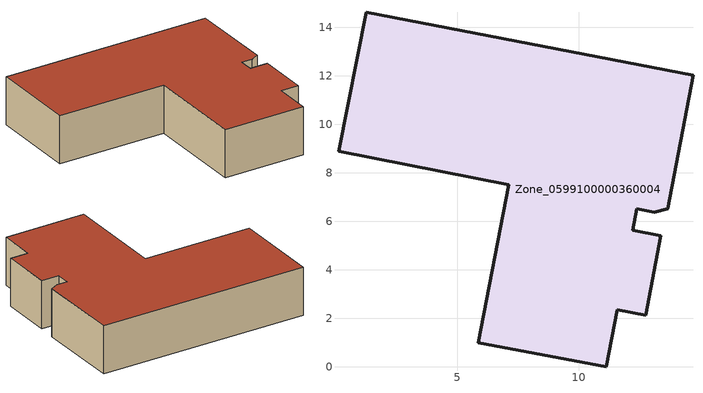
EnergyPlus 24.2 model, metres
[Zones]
Zone_0599100000360004
 floor ground (C_G): 13.13,6.36 12.39,6.51 12.23,5.62 13.4,5.39 12.77,2.11 11.6,2.34 11.13,0 5.85,0.98 7.12,7.51 0.09,8.88 1.22,14.62 14.72,12.02 13.67,6.52 z0
 wall outside (C_F): 5.85,0.98 11.13,0 11.6,2.34 12.77,2.11 13.4,5.39 12.23,5.62 12.39,6.51 13.13,6.36 13.67,6.52 14.72,12.02 1.22,14.62 0.09,8.88 7.12,7.51 5.85,0.98 z0:3.14
 roof outside (C_R): 12.39,6.51 13.13,6.36 13.67,6.52 14.72,12.02 1.22,14.62 0.09,8.88 7.12,7.51 5.85,0.98 11.13,0 11.6,2.34 12.77,2.11 13.4,5.39 12.23,5.62 z3.14
[BUILDING]
Pand.0599100000360004: North Axis=0; Terrain=City; Loads Convergence Tolerance Value=0.04; Temperature Convergence Tolerance Value=0.4; Solar Distribution=FullExterior; Maximum Number of Warmup Days=25; Minimum Number of Warmup Days=1
[Site:Location]
Rotterdam.The.Hague.AP_ZH_NLD Design_Conditions: Latitude=51.96; Longitude=4.45; Time Zone=1; Elevation=-4.5
[SITE:GROUNDTEMPERATURE:BUILDINGSURFACE]
18, 18, 18, 18, 18, 18, 18, 18, 18, 18, 18, 18
[MATERIAL] Thermal Absorptance=0.9; Solar Absorptance=0.7; Visible Absorptance=0.7
Name | Roughness | Thickness | Conductivity | Density | Specific Heat
G.TI.1992-2005 | MediumSmooth | 0.15 | 0.06 | 540 | 1210
F.TI.1992-2005 | Rough | 0.3 | 0.12 | 1920 | 840
R.TI.1992-2005 | MediumRough | 0.2 | 0.08 | 1500 | 1000
[CONSTRUCTION]
C_G: G.TI.1992-2005
C_F: F.TI.1992-2005
C_R: R.TI.1992-2005
[ZONE]
Zone_0599100000360004: Type=1; Multiplier=1; Ceiling Height=Autocalculate; Volume=Autocalculate; Floor Area=autocalculate; Part of Total Floor Area=Yes
[ZONEINFILTRATION:DESIGNFLOWRATE]
Infil_Zone_0599100000360004: Zone or ZoneList or Space or SpaceList=Zone_0599100000360004; Schedule=AlwaysOn; Design Flow Rate Calculation Method=Flow/Area; Flow Rate per Floor Area=0.0015; Constant Term Coefficient=1; Temperature Term Coefficient=0; Velocity Term Coefficient=0; Velocity Squared Term Coefficient=0
[HVACTEMPLATE:ZONE:IDEALLOADSAIRSYSTEM]
Zone_0599100000360004: Maximum Heating Supply Air Temperature=50; Minimum Cooling Supply Air Temperature=13; Maximum Heating Supply Air Humidity Ratio=0.0156; Minimum Cooling Supply Air Humidity Ratio=0.0077; Heating Limit=NoLimit; Cooling Limit=NoLimit; Dehumidification Control Type=ConstantSensibleHeatRatio; Cooling Sensible Heat Ratio=0.7; Dehumidification Setpoint=60; Humidification Control Type=None; Humidification Setpoint=30; Outdoor Air Method=None; Outdoor Air Flow Rate per Person=0.00944; Outdoor Air Flow Rate per Zone Floor Area=0; Outdoor Air Flow Rate per Zone=0; Demand Controlled Ventilation Type=None; Outdoor Air Economizer Type=NoEconomizer; Heat Recovery Type=None; Sensible Heat Recovery Effectiveness=0.7; Latent Heat Recovery Effectiveness=0.65
[ZONECONTROL:THERMOSTAT]
ThermostatControl_Zone_0599100000360004: Zone or ZoneList=Zone_0599100000360004; Control Type Schedule=DualSetpointControlType; Control 1=Thermostat_Zone_0599100000360004; Temperature Difference Between Cutout And Setpoint=0
[THERMOSTATSETPOINT:DUALSETPOINT]
Thermostat_Zone_0599100000360004: Heating Setpoint Temperature Schedule=HeatingSetpoint_Zone_0599100000360004; Cooling Setpoint Temperature Schedule=CoolingSetpoint_Zone_0599100000360004
[SCHEDULE:COMPACT]
HeatingSetpoint_Zone_0599100000360004: Through: 12/31, For: AllDays, Until: 24:00, 21
CoolingSetpoint_Zone_0599100000360004: Through: 12/31, For: AllDays, Until: 24:00, 24
DualSetpointControlType: Through: 12/31, For: AllDays, Until: 24:00, 4
AlwaysOn: Through: 12/31, For: AllDays, Until: 24:00, 1
